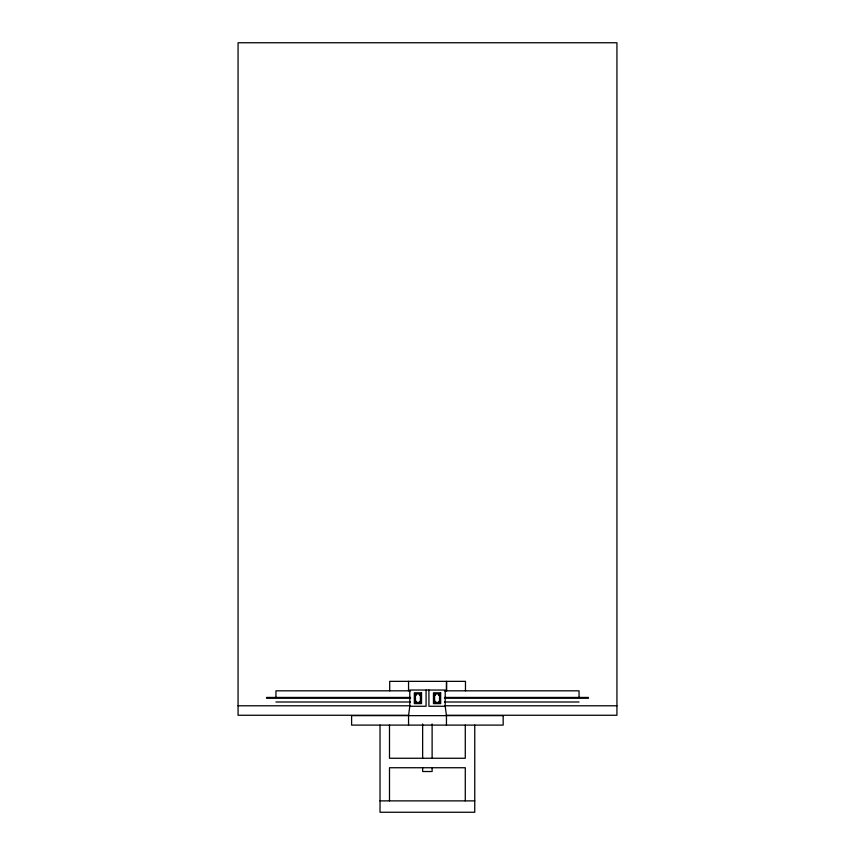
<?xml version="1.0" encoding="UTF-8"?>
<svg xmlns="http://www.w3.org/2000/svg" width="855" height="855" viewBox="0 0 855 855"><rect width="100%" height="100%" fill="white"/><g stroke="black" fill="none" stroke-linecap="round" stroke-linejoin="round"><path stroke-width="1.28" d="M446.449 725.104L446.449 715.635L445.209 706.262L445.209 690.038L409.791 690.038L409.791 706.262L408.551 715.635L408.551 725.104M410.507 690.819L275.951 690.819L275.951 697.445M444.493 690.819L579.049 690.819L579.049 697.445M266.482 697.445L410.571 697.445M444.429 697.445L588.518 697.445M266.482 698.204L410.571 698.204M444.429 698.204L588.518 698.204M275.951 701.998L410.507 701.998M444.493 701.998L579.049 701.998M238.064 705.781L410.154 705.781M444.846 705.781L616.936 705.781M409.791 706.262L426.079 706.262L426.079 690.038M445.209 706.262L428.921 706.262L428.921 690.038M408.818 715.261L238.064 715.261L238.064 42.75L616.936 42.75L616.936 715.261L446.182 715.261M380.026 800.879L474.749 800.879M474.749 725.104L474.749 812.25L380.026 812.25L380.026 725.104M465.473 690.819L465.473 681.35L389.698 681.35L389.698 690.819M465.28 725.104L465.28 758.257L389.495 758.257L389.495 725.104M465.28 800.879L465.28 767.737L389.495 767.737L389.495 800.879M432.117 724.003L432.117 758.321M432.117 767.566L432.117 771.52L422.648 771.52L422.648 767.566M422.648 724.003L422.648 758.321M408.551 681.35L408.551 690.819M421.536 692.807L414.333 692.807L414.333 703.612L421.536 703.612L421.536 692.807M440.667 692.807L433.464 692.807L433.464 703.612L440.667 703.612L440.667 692.807M420.393 693.95L415.466 693.95L415.466 702.468L420.393 702.468L420.393 693.95M439.534 693.95L434.607 693.95L434.607 702.468L439.534 702.468L439.534 693.95M416.417 694.698L415.658 694.987L416.417 694.698M420.211 694.698L419.452 694.987L420.211 694.698M435.548 694.698L434.789 694.987L435.548 694.698M439.342 694.698L438.583 694.987L439.342 694.698M416.417 701.431L415.658 701.709L416.417 701.431M420.211 701.431L419.452 701.709L420.211 701.431M435.548 701.431L434.789 701.709L435.548 701.431M439.342 701.431L438.583 701.709L439.342 701.431M503.168 715.635L351.608 715.635L351.608 725.104L503.168 725.104L503.168 715.635M446.534 690.819L446.534 681.35L446.449 690.819"/></g></svg>
